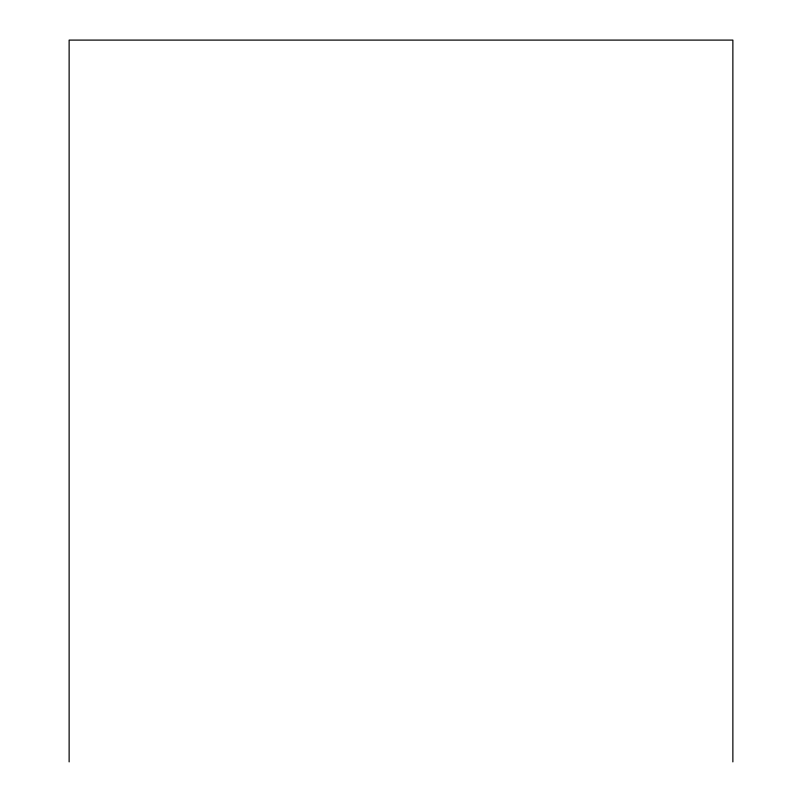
<?xml version="1.0" encoding="UTF-8"?>
<svg xmlns="http://www.w3.org/2000/svg" width="802" height="802" viewBox="0 0 802 802"><rect width="100%" height="100%" fill="white"/><g stroke="black" fill="none" stroke-linecap="round" stroke-linejoin="round"><path stroke-width="1.2" d="M732.868 761.9L732.868 40.1L69.132 40.1L69.132 761.9"/></g></svg>
